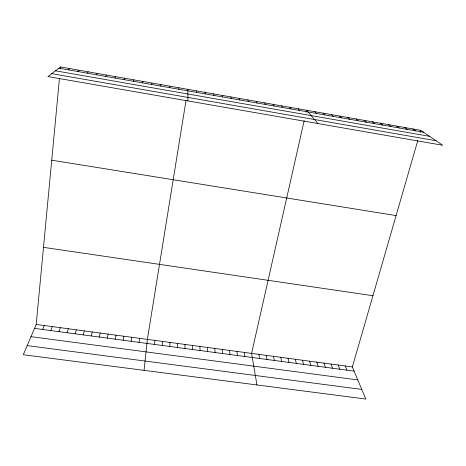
<?xml version="1.0" encoding="UTF-8"?>
<svg xmlns="http://www.w3.org/2000/svg" width="466" height="466" viewBox="0 0 466 466"><rect width="100%" height="100%" fill="white"/><g stroke="black" fill="none" stroke-linecap="round" stroke-linejoin="round"><path stroke-width="0.7" d="M184.979 348.504L184.996 344.438M177.406 347.49L177.505 343.43M169.816 346.477L170.003 342.423M162.209 345.457L162.477 341.409M178.804 89.256L178.903 87.783M154.584 344.438L154.933 340.396M417.827 140.406L352.36 366.934L365.793 399.036L23.3 354.731L36.202 324.435L59.45 78.527M60.353 69.009L60.545 66.964L420.74 130.323L442.7 145.27L47.916 76.57L60.545 66.964M144.064 370.353L147.367 339.382L185.975 100.767M139.043 342.359L139.555 338.328M169.746 87.666L169.956 86.21M131.127 341.298L131.727 337.279M187.594 90.783L187.821 89.35L187.932 100.936M123.187 340.238L123.88 336.225M115.23 339.172L116.005 335.165M107.25 338.106L108.118 334.105M160.659 86.07L160.986 84.631M304.176 120.618L251.588 353.391L256.947 384.957M306.057 112.312L306.523 110.232L318.004 123.566M99.252 337.035L100.207 333.039M91.237 335.963L92.28 331.973M83.193 334.891L84.329 330.907M420.157 132.344L420.74 130.323M75.137 333.807L76.36 329.835M151.543 84.468L151.986 83.047M67.052 332.73L68.368 328.757M58.955 331.646L60.359 327.685M50.829 330.557L52.326 326.602M142.404 82.861L142.963 81.463M42.686 329.468L44.27 325.518M133.241 81.253L133.911 79.867M124.043 79.639L124.836 78.271M114.822 78.02L115.731 76.669M105.578 76.395L106.597 75.067M96.299 74.764L97.441 73.453M86.996 73.133L88.26 71.84M77.665 71.49L79.045 70.22M68.304 69.848L69.807 68.595M27.179 345.615L361.762 389.407M30.995 336.662L357.795 379.93M36.202 324.435L352.36 366.934M34.519 328.379L354.113 371.128M43.489 247.341L372.946 295.712M51.726 160.193L396.1 215.583M58.92 68.199L423.582 132.251M55.489 70.809L429.565 136.328M51.749 73.651L436.06 140.744M412.725 128.913L415.474 130.829M404.692 127.498L407.342 129.402M396.63 126.082L399.187 127.969M388.551 124.661L391.015 126.531M380.448 123.234L382.813 125.092M372.322 121.807L374.594 123.647M364.179 120.374L366.352 122.203M356.012 118.935L358.086 120.746M347.817 117.496L349.797 119.29M339.603 116.051L341.485 117.834M331.367 114.601L333.149 116.366M323.113 113.151L324.79 114.898M314.83 111.689L316.414 113.43M298.199 108.764L299.58 110.471M289.852 107.296L291.128 108.986M281.476 105.823L282.652 107.5M273.082 104.349L274.154 106.003M264.659 102.87L265.632 104.506M256.218 101.384L257.086 103.009M247.749 99.893L248.512 101.501M239.262 98.402L239.92 99.992M345.271 365.985L346.954 370.173M338.165 365.029L339.772 369.212M331.046 364.074L332.578 368.251M230.746 96.899L231.299 98.477M323.911 363.113L325.367 367.284M316.752 362.152L318.138 366.317M309.581 361.185L310.892 365.344M302.393 360.218L303.628 364.377M222.212 95.402L222.655 96.957M295.188 359.251L296.347 363.398M287.965 358.278L289.048 362.426M280.724 357.305L281.732 361.447M273.466 356.333L274.398 360.463M213.649 93.893L213.987 95.437M266.191 355.354L267.041 359.484M258.898 354.37L259.673 358.494M205.063 92.385L205.296 93.911M244.26 352.407L244.877 356.519M236.914 351.416L237.456 355.523M229.552 350.426L230.012 354.527M222.171 349.436L222.556 353.531M196.454 90.87L196.576 92.379M214.768 348.44L215.076 352.529M207.353 347.444L207.58 351.527M199.92 346.442L200.065 350.519M192.464 345.44L192.528 349.512"/></g></svg>
